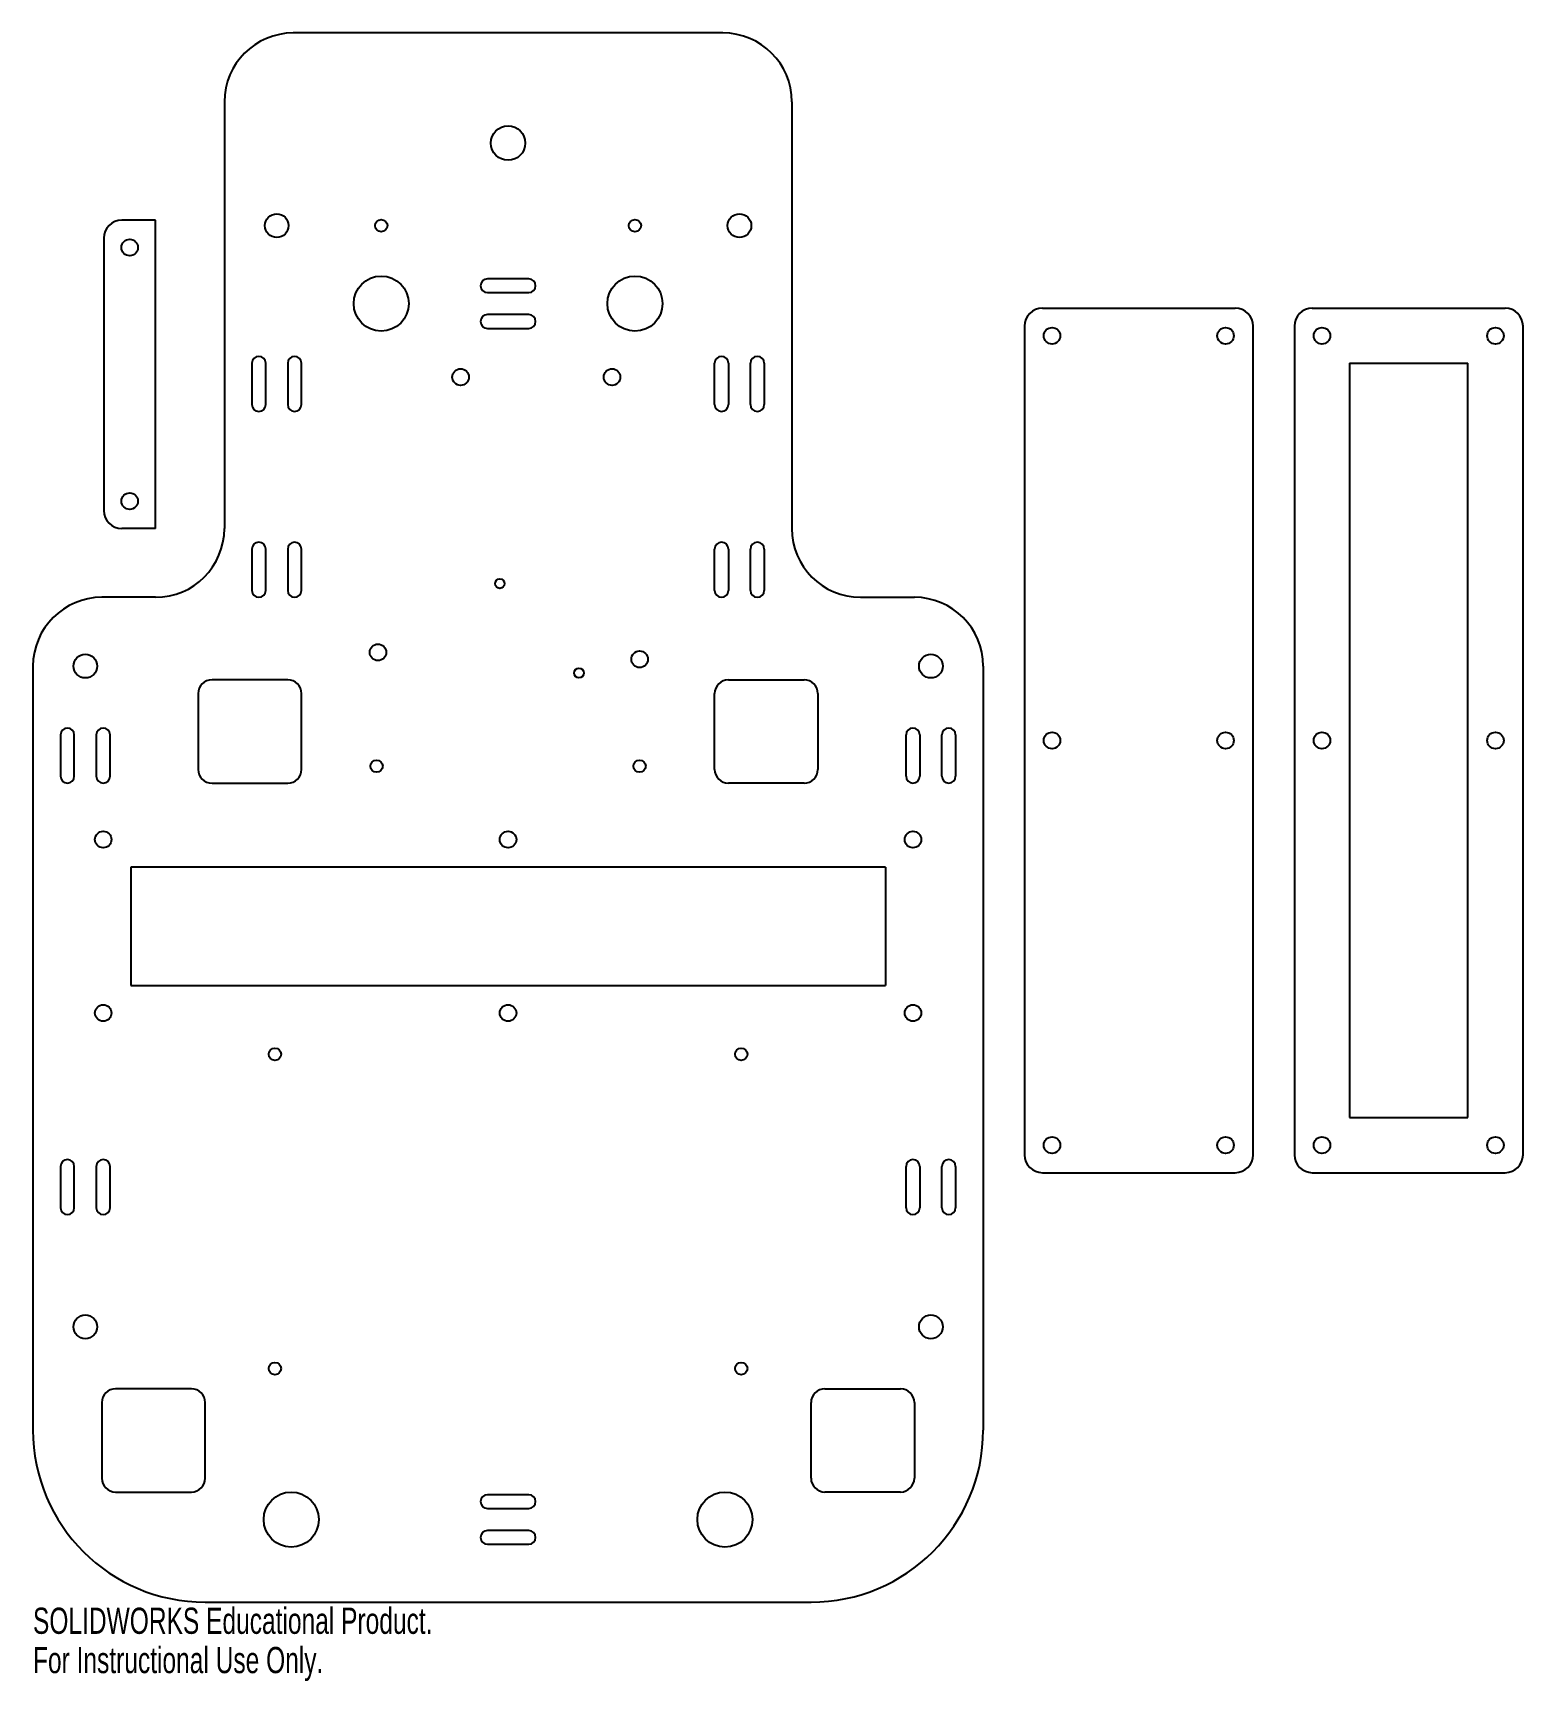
# Model space of a CAD drawing. Header units: inches. Extents: x 0.5 to 11.3, y -12.3 to -0.3.
import ezdxf

# ---------------------------------------------------------------- set-up
doc = ezdxf.new("R2010")
doc.units = ezdxf.units.IN
doc.header["$MEASUREMENT"] = 0
doc.styles.add('SLDTEXTSTYLE0', font='TXT', dxfattribs={"width": 0.7})

msp = doc.modelspace()

# ---------------------------------------------------------------- linework, layer by layer
at = {"color": 7, "linetype": 'Continuous', "lineweight": 25}
for p, q in [((5.51, -0.3), (2.39, -0.3)), ((1.89, -0.8), (1.89, -3.9)), ((6.01, -0.8), (6.01, -3.9)), ((1.39, -1.66), (1.145, -1.66)), ((1.39, -3.9), (1.39, -1.66)), ((1.015, -1.79), (1.015, -3.77)), ((4.1, -2.086), (3.8, -2.086)), ((3.8, -2.186), (4.1, -2.186)), ((4.1, -2.346), (3.8, -2.346)), ((7.83, -2.3), (9.23, -2.3)), ((9.79, -2.3), (11.19, -2.3)), ((3.8, -2.446), (4.1, -2.446)), ((7.7, -2.43), (7.7, -8.45)), ((9.36, -8.45), (9.36, -2.43)), ((9.66, -2.43), (9.66, -8.45)), ((11.32, -8.45), (11.32, -2.43)), ((2.09, -2.7), (2.09, -3)), ((2.19, -3), (2.19, -2.7)), ((2.35, -2.7), (2.35, -3)), ((2.45, -3), (2.45, -2.7)), ((5.45, -3), (5.45, -2.7)), ((5.55, -2.7), (5.55, -3)), ((5.71, -3), (5.71, -2.7)), ((5.81, -2.7), (5.81, -3)), ((10.06, -2.7), (10.92, -2.7)), ((10.06, -2.7), (10.06, -8.18)), ((10.92, -8.18), (10.92, -2.7)), ((1.39, -3.9), (1.145, -3.9)), ((2.09, -4.05), (2.09, -4.35)), ((2.19, -4.35), (2.19, -4.05)), ((2.35, -4.05), (2.35, -4.35)), ((2.45, -4.35), (2.45, -4.05)), ((5.45, -4.35), (5.45, -4.05)), ((5.55, -4.05), (5.55, -4.35)), ((5.71, -4.35), (5.71, -4.05)), ((5.81, -4.05), (5.81, -4.35)), ((1.39, -4.4), (1, -4.4)), ((6.51, -4.4), (6.9, -4.4)), ((0.5, -4.9), (0.5, -10.45)), ((7.4, -4.9), (7.4, -10.45)), ((2.35, -5), (1.8, -5)), ((5.55, -5), (6.1, -5)), ((1.7, -5.1), (1.7, -5.65)), ((2.45, -5.65), (2.45, -5.1)), ((5.45, -5.65), (5.45, -5.1)), ((6.2, -5.1), (6.2, -5.65)), ((0.7, -5.4), (0.7, -5.7)), ((0.8, -5.7), (0.8, -5.4)), ((0.96, -5.4), (0.96, -5.7)), ((1.06, -5.7), (1.06, -5.4)), ((6.84, -5.7), (6.84, -5.4)), ((6.94, -5.4), (6.94, -5.7)), ((7.1, -5.7), (7.1, -5.4)), ((7.2, -5.4), (7.2, -5.7)), ((1.8, -5.75), (2.35, -5.75)), ((6.1, -5.75), (5.55, -5.75)), ((1.21, -6.36), (1.21, -7.22)), ((6.69, -6.36), (1.21, -6.36)), ((6.69, -6.36), (6.69, -7.22)), ((1.21, -7.22), (6.69, -7.22)), ((10.06, -8.18), (10.92, -8.18)), ((0.7, -8.535), (0.7, -8.835)), ((0.8, -8.835), (0.8, -8.535)), ((0.96, -8.535), (0.96, -8.835)), ((1.06, -8.835), (1.06, -8.535)), ((6.84, -8.835), (6.84, -8.535)), ((6.94, -8.535), (6.94, -8.835)), ((7.1, -8.835), (7.1, -8.535)), ((7.2, -8.535), (7.2, -8.835)), ((7.83, -8.58), (9.23, -8.58)), ((9.79, -8.58), (11.19, -8.58)), ((1.65, -10.15), (1.1, -10.15)), ((6.25, -10.15), (6.8, -10.15)), ((1, -10.25), (1, -10.8)), ((1.75, -10.8), (1.75, -10.25)), ((6.15, -10.8), (6.15, -10.25)), ((6.9, -10.25), (6.9, -10.8)), ((1.1, -10.9), (1.65, -10.9)), ((4.1, -10.92), (3.8, -10.92)), ((6.8, -10.9), (6.25, -10.9)), ((3.8, -11.02), (4.1, -11.02)), ((4.1, -11.18), (3.8, -11.18)), ((3.8, -11.28), (4.1, -11.28)), ((1.75, -11.7), (6.15, -11.7))]:
    msp.add_line(p, q, dxfattribs=at)
for centre, radius in [((3.95, -1.1), 0.125), ((2.27, -1.7), 0.086), ((3.0287, -1.7), 0.0445), ((4.8713, -1.7), 0.0445), ((5.63, -1.7), 0.086), ((1.2025, -1.8587), 0.06), ((3.0287, -2.266), 0.2), ((4.8713, -2.266), 0.2), ((7.9, -2.5), 0.06), ((9.16, -2.5), 0.06), ((9.86, -2.5), 0.06), ((11.12, -2.5), 0.06), ((3.605, -2.8), 0.06), ((4.705, -2.8), 0.06), ((1.2025, -3.7013), 0.06), ((3.89, -4.3), 0.035), ((3.005, -4.8), 0.06), ((0.88, -4.9), 0.086), ((4.905, -4.85), 0.06), ((7.02, -4.9), 0.086), ((4.4648, -4.95), 0.035), ((7.9, -5.44), 0.06), ((9.16, -5.44), 0.06), ((9.86, -5.44), 0.06), ((11.12, -5.44), 0.06), ((2.995, -5.6268), 0.0445), ((4.905, -5.6268), 0.0445), ((1.01, -6.16), 0.06), ((3.95, -6.16), 0.06), ((6.89, -6.16), 0.06), ((1.01, -7.42), 0.06), ((3.95, -7.42), 0.06), ((6.89, -7.42), 0.06), ((2.2571, -7.72), 0.0445), ((5.6429, -7.72), 0.0445), ((7.9, -8.38), 0.06), ((9.16, -8.38), 0.06), ((9.86, -8.38), 0.06), ((11.12, -8.38), 0.06), ((0.88, -9.7), 0.086), ((7.02, -9.7), 0.086), ((2.2571, -10.0035), 0.0445), ((5.6429, -10.0035), 0.0445), ((2.3752, -11.1), 0.2), ((5.5248, -11.1), 0.2)]:
    msp.add_circle(centre, radius, dxfattribs=at)
for centre, radius, start, end in [((2.39, -0.8), 0.5, 90, 180), ((5.51, -0.8), 0.5, 0, 90), ((1.145, -1.79), 0.13, 90, 180), ((3.8, -2.136), 0.05, 90, 270), ((4.1, -2.136), 0.05, 270, 90), ((3.8, -2.396), 0.05, 90, 270), ((4.1, -2.396), 0.05, 270, 90), ((7.83, -2.43), 0.13, 90, 180), ((9.23, -2.43), 0.13, 0, 90), ((9.79, -2.43), 0.13, 90, 180), ((11.19, -2.43), 0.13, 0, 90), ((2.14, -2.7), 0.05, 0, 180), ((2.4, -2.7), 0.05, 0, 180), ((5.5, -2.7), 0.05, 0, 180), ((5.76, -2.7), 0.05, 0, 180), ((2.14, -3), 0.05, 180, 0), ((2.4, -3), 0.05, 180, 0), ((5.5, -3), 0.05, 180, 0), ((5.76, -3), 0.05, 180, 0), ((1.145, -3.77), 0.13, 180, 270), ((1.39, -3.9), 0.5, 270, 0), ((6.51, -3.9), 0.5, 180, 270), ((2.14, -4.05), 0.05, 0, 180), ((2.4, -4.05), 0.05, 0, 180), ((5.5, -4.05), 0.05, 0, 180), ((5.76, -4.05), 0.05, 0, 180), ((1, -4.9), 0.5, 90, 180), ((2.14, -4.35), 0.05, 180, 0), ((2.4, -4.35), 0.05, 180, 0), ((5.5, -4.35), 0.05, 180, 0), ((5.76, -4.35), 0.05, 180, 0), ((6.9, -4.9), 0.5, 0, 90), ((1.8, -5.1), 0.1, 90, 180), ((2.35, -5.1), 0.1, 0, 90), ((5.55, -5.1), 0.1, 90, 180), ((6.1, -5.1), 0.1, 360, 90), ((0.75, -5.4), 0.05, 0, 180), ((1.01, -5.4), 0.05, 0, 180), ((6.89, -5.4), 0.05, 0, 180), ((7.15, -5.4), 0.05, 0, 180), ((0.75, -5.7), 0.05, 180, 0), ((1.01, -5.7), 0.05, 180, 0), ((1.8, -5.65), 0.1, 180, 270), ((2.35, -5.65), 0.1, 270, 0), ((5.55, -5.65), 0.1, 180, 270), ((6.1, -5.65), 0.1, 270, 0), ((6.89, -5.7), 0.05, 180, 0), ((7.15, -5.7), 0.05, 180, 0), ((0.75, -8.535), 0.05, 360, 180), ((1.01, -8.535), 0.05, 0, 180), ((6.89, -8.535), 0.05, 0, 180), ((7.15, -8.535), 0.05, 360, 180), ((7.83, -8.45), 0.13, 180, 270), ((9.23, -8.45), 0.13, 270, 0), ((9.79, -8.45), 0.13, 180, 270), ((11.19, -8.45), 0.13, 270, 0), ((0.75, -8.835), 0.05, 180, 0), ((1.01, -8.835), 0.05, 180, 0), ((6.89, -8.835), 0.05, 180, 0), ((7.15, -8.835), 0.05, 180, 360), ((1.1, -10.25), 0.1, 90, 180), ((1.65, -10.25), 0.1, 360, 90), ((6.25, -10.25), 0.1, 90, 180), ((6.8, -10.25), 0.1, 360, 90), ((1.75, -10.45), 1.25, 180, 270), ((6.15, -10.45), 1.25, 270, 0), ((1.1, -10.8), 0.1, 180, 270), ((1.65, -10.8), 0.1, 270, 0), ((6.25, -10.8), 0.1, 180, 270), ((6.8, -10.8), 0.1, 270, 0), ((3.8, -10.97), 0.05, 90, 270), ((4.1, -10.97), 0.05, 270, 90), ((3.8, -11.23), 0.05, 90, 270), ((4.1, -11.23), 0.05, 270, 90)]:
    msp.add_arc(centre, radius, start, end, dxfattribs=at)

# ---------------------------------------------------------------- texts
at = {"color": 7, "linetype": 'Continuous', "char_height": 0.1903, "attachment_point": 1, "style": 'SLDTEXTSTYLE0'}
for s, insert in [('SOLIDWORKS Educational Product.', (0.5, -11.7401)), ('For Instructional Use Only.', (0.5, -12.0256))]:
    msp.add_mtext(s, dxfattribs=dict(at, insert=insert))

doc.saveas('drawing.dxf')
